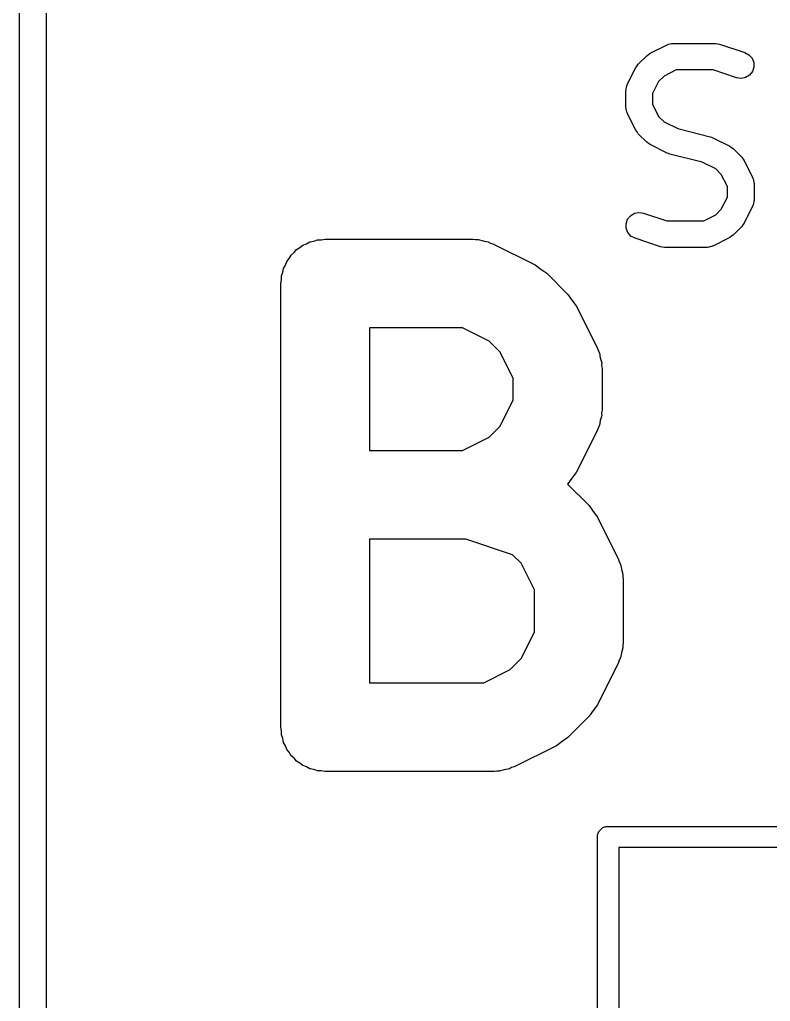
# Model space of a CAD drawing. Extents: x -0.1 to 56.2, y -70.1 to 0.1.
# Drawn here: x -0.07 to 4.15, y -50.58 to -45.04 of the extents above; entities that cross this region are included whole.
import ezdxf

# ---------------------------------------------------------------- set-up
doc = ezdxf.new("R2010")
doc.units = 0
doc.header["$MEASUREMENT"] = 0
doc.layers.add('BLACK', color=7, linetype='CONTINUOUS')

msp = doc.modelspace()

# ---------------------------------------------------------------- linework, layer by layer
at = {"layer": 'BLACK', "linetype": 'CONTINUOUS'}
for p, q in [((-0.075, -68.0066), (-0.075, -21.9934)), ((0.075, -22.0053), (0.075, -67.9972)), ((3.47598, -45.2329), (3.57122, -45.1853)), ((3.57122, -45.1853), (3.57536, -45.1841)), ((3.57536, -45.1841), (3.57911, -45.1819)), ((3.57911, -45.1819), (3.58776, -45.1804)), ((3.58776, -45.1804), (3.59619, -45.1779)), ((3.59619, -45.1779), (3.6005, -45.1781)), ((3.6005, -45.1781), (3.60476, -45.1774)), ((3.60476, -45.1774), (3.84286, -45.1774)), ((3.84286, -45.1774), (3.85469, -45.1795)), ((3.85469, -45.1795), (3.86657, -45.1812)), ((3.86657, -45.1812), (4.00943, -45.2288)), ((3.40887, -45.2946), (3.45649, -45.247)), ((3.45649, -45.247), (3.46632, -45.2401)), ((3.46632, -45.2401), (3.47598, -45.2329)), ((4.00943, -45.2288), (4.03234, -45.2413)), ((4.03234, -45.2413), (4.04962, -45.2607)), ((3.39482, -45.3141), (3.40199, -45.3044)), ((3.40199, -45.3044), (3.40887, -45.2946)), ((4.04962, -45.2607), (4.05919, -45.285)), ((4.0599, -45.311), (4.05167, -45.3357)), ((4.05919, -45.285), (4.0599, -45.311)), ((3.3472, -45.4093), (3.39482, -45.3141)), ((3.55395, -45.3616), (3.52354, -45.392)), ((3.62247, -45.3274), (3.55395, -45.3616)), ((3.83069, -45.3274), (3.62247, -45.3274)), ((3.962, -45.3712), (3.83069, -45.3274)), ((4.03547, -45.3561), (4.01328, -45.3697)), ((4.05167, -45.3357), (4.03547, -45.3561)), ((3.34228, -45.4259), (3.34381, -45.4172)), ((3.34381, -45.4172), (3.34597, -45.4135)), ((3.34597, -45.4135), (3.3472, -45.4093)), ((3.52354, -45.392), (3.48928, -45.4606)), ((3.98776, -45.375), (3.962, -45.3712)), ((4.01328, -45.3697), (3.98776, -45.375)), ((3.33928, -45.4429), (3.34004, -45.4386)), ((3.33928, -45.5381), (3.33928, -45.4429)), ((3.33978, -45.4343), (3.34228, -45.4259)), ((3.34004, -45.4386), (3.33978, -45.4343)), ((3.48928, -45.4606), (3.48928, -45.5204)), ((3.48928, -45.5204), (3.52354, -45.5889)), ((3.34004, -45.5424), (3.33928, -45.5381)), ((3.33978, -45.5467), (3.34004, -45.5424)), ((3.34228, -45.5551), (3.33978, -45.5467)), ((3.34381, -45.5637), (3.34228, -45.5551)), ((3.34597, -45.5675), (3.34381, -45.5637)), ((3.3472, -45.5716), (3.34597, -45.5675)), ((3.39482, -45.6669), (3.3472, -45.5716)), ((3.52354, -45.5889), (3.55395, -45.6193)), ((3.55395, -45.6193), (3.63094, -45.6578)), ((3.40199, -45.6765), (3.39482, -45.6669)), ((3.40887, -45.6864), (3.40199, -45.6765)), ((3.45649, -45.734), (3.40887, -45.6864)), ((3.63094, -45.6578), (3.81343, -45.7034)), ((3.46632, -45.7409), (3.45649, -45.734)), ((3.47598, -45.748), (3.46632, -45.7409)), ((3.57122, -45.7957), (3.47598, -45.748)), ((3.81343, -45.7034), (3.82092, -45.7068)), ((3.82092, -45.7068), (3.82878, -45.7091)), ((3.82878, -45.7091), (3.92402, -45.7567)), ((3.57908, -45.798), (3.57122, -45.7957)), ((3.58657, -45.8013), (3.57908, -45.798)), ((3.76906, -45.847), (3.58657, -45.8013)), ((3.92402, -45.7567), (3.93368, -45.7639)), ((3.93368, -45.7639), (3.94351, -45.7708)), ((3.94351, -45.7708), (3.99113, -45.8184)), ((3.84605, -45.8854), (3.76906, -45.847)), ((3.99113, -45.8184), (3.99801, -45.8282)), ((3.99801, -45.8282), (4.00518, -45.8379)), ((4.00518, -45.8379), (4.0528, -45.9331)), ((3.87646, -45.9159), (3.84605, -45.8854)), ((3.91071, -45.9844), (3.87646, -45.9159)), ((4.0528, -45.9331), (4.05403, -45.9373)), ((4.05403, -45.9373), (4.05619, -45.941)), ((4.05619, -45.941), (4.05772, -45.9497)), ((4.05772, -45.9497), (4.06022, -45.9581)), ((4.06022, -45.9581), (4.05996, -45.9624)), ((4.05996, -45.9624), (4.06071, -45.9667)), ((4.06071, -45.9667), (4.06071, -46.0619)), ((3.91071, -46.0442), (3.91071, -45.9844)), ((3.87646, -46.1127), (3.91071, -46.0442)), ((4.05772, -46.0789), (4.05619, -46.0876)), ((4.06022, -46.0705), (4.05772, -46.0789)), ((4.06071, -46.0619), (4.05996, -46.0662)), ((4.05996, -46.0662), (4.06022, -46.0705)), ((3.36452, -46.1486), (3.38672, -46.135)), ((3.38672, -46.135), (3.41224, -46.1298)), ((3.41224, -46.1298), (3.438, -46.1336)), ((3.438, -46.1336), (3.56931, -46.1774)), ((3.84605, -46.1431), (3.87646, -46.1127)), ((4.0528, -46.0954), (4.00518, -46.1907)), ((4.05403, -46.0913), (4.0528, -46.0954)), ((4.05619, -46.0876), (4.05403, -46.0913)), ((3.3401, -46.1938), (3.34833, -46.169)), ((3.34081, -46.2198), (3.3401, -46.1938)), ((3.34833, -46.169), (3.36452, -46.1486)), ((3.56931, -46.1774), (3.77753, -46.1774)), ((3.77753, -46.1774), (3.84605, -46.1431)), ((4.00518, -46.1907), (3.99801, -46.2003)), ((3.35038, -46.244), (3.34081, -46.2198)), ((3.36766, -46.2635), (3.35038, -46.244)), ((3.99113, -46.2102), (3.94351, -46.2578)), ((3.99801, -46.2003), (3.99113, -46.2102)), ((1.52024, -46.3144), (1.54079, -46.307)), ((1.54079, -46.307), (1.55973, -46.296)), ((1.55973, -46.296), (1.58127, -46.2922)), ((1.58127, -46.2922), (1.60183, -46.2847)), ((1.60183, -46.2847), (1.6237, -46.2847)), ((1.6237, -46.2847), (1.64524, -46.281)), ((1.64524, -46.281), (2.47857, -46.281)), ((2.47857, -46.281), (2.49277, -46.2835)), ((2.49277, -46.2835), (2.50715, -46.2826)), ((2.50715, -46.2826), (2.53523, -46.2909)), ((2.53523, -46.2909), (2.56408, -46.296)), ((2.56408, -46.296), (2.57656, -46.3032)), ((2.57656, -46.3032), (2.59037, -46.3073)), ((3.39057, -46.2759), (3.36766, -46.2635)), ((3.53342, -46.3235), (3.39057, -46.2759)), ((3.92402, -46.2718), (3.82878, -46.3195)), ((3.93368, -46.2647), (3.92402, -46.2718)), ((3.94351, -46.2578), (3.93368, -46.2647)), ((1.45373, -46.3703), (1.47048, -46.3562)), ((1.47048, -46.3562), (1.48454, -46.3394)), ((1.48454, -46.3394), (1.50348, -46.3285)), ((1.50348, -46.3285), (1.52024, -46.3144)), ((2.59037, -46.3073), (2.82847, -46.4264)), ((3.54531, -46.3253), (3.53342, -46.3235)), ((3.55714, -46.3274), (3.54531, -46.3253)), ((3.79524, -46.3274), (3.55714, -46.3274)), ((3.7995, -46.3266), (3.79524, -46.3274)), ((3.80381, -46.3269), (3.7995, -46.3266)), ((3.81223, -46.3244), (3.80381, -46.3269)), ((3.82089, -46.3229), (3.81223, -46.3244)), ((3.82464, -46.3207), (3.82089, -46.3229)), ((3.82878, -46.3195), (3.82464, -46.3207)), ((1.42125, -46.4265), (1.42873, -46.406)), ((1.42873, -46.406), (1.44279, -46.3892)), ((1.44279, -46.3892), (1.45373, -46.3703)), ((1.39904, -46.4875), (1.40652, -46.467)), ((1.40652, -46.467), (1.41031, -46.4454)), ((1.41031, -46.4454), (1.42125, -46.4265)), ((2.82847, -46.4264), (2.86063, -46.4502)), ((2.86063, -46.4502), (2.89344, -46.4732)), ((1.39524, -46.531), (1.39904, -46.5094)), ((1.39904, -46.5094), (1.39904, -46.4875)), ((2.89344, -46.4732), (3.01249, -46.5923)), ((1.39524, -49.031), (1.39524, -46.531)), ((3.01249, -46.5923), (3.03546, -46.6251)), ((3.03546, -46.6251), (3.05932, -46.6572)), ((3.05932, -46.6572), (3.17837, -46.8953)), ((1.89524, -46.781), (1.89524, -47.4714)), ((2.41955, -46.781), (1.89524, -46.781)), ((2.56858, -46.8555), (2.41955, -46.781)), ((2.63025, -46.9171), (2.56858, -46.8555)), ((3.17837, -46.8953), (3.18248, -46.9092)), ((3.18248, -46.9092), (3.18968, -46.9216)), ((2.70476, -47.0662), (2.63025, -46.9171)), ((3.18968, -46.9216), (3.19477, -46.9505)), ((3.19477, -46.9505), (3.20312, -46.9786)), ((3.20312, -46.9786), (3.20226, -46.9929)), ((3.20226, -46.9929), (3.20476, -47.0071)), ((3.20476, -47.0071), (3.20476, -47.2452)), ((2.70476, -47.1862), (2.70476, -47.0662)), ((2.63025, -47.3352), (2.70476, -47.1862)), ((3.20476, -47.2452), (3.20226, -47.2594)), ((3.19477, -47.3019), (3.18968, -47.3307)), ((3.20312, -47.2738), (3.19477, -47.3019)), ((3.20226, -47.2594), (3.20312, -47.2738)), ((2.56858, -47.3969), (2.63025, -47.3352)), ((3.17837, -47.357), (3.05932, -47.5951)), ((3.18248, -47.3432), (3.17837, -47.357)), ((3.18968, -47.3307), (3.18248, -47.3432)), ((2.41955, -47.4714), (2.56858, -47.3969)), ((1.89524, -47.4714), (2.41955, -47.4714)), ((3.03546, -47.6273), (3.01249, -47.6601)), ((3.05932, -47.5951), (3.03546, -47.6273)), ((3.01249, -47.6601), (3.01038, -47.6622)), ((3.01038, -47.6622), (3.01249, -47.6637)), ((3.01249, -47.6637), (3.13154, -47.7827)), ((3.13154, -47.7827), (3.15451, -47.8156)), ((3.15451, -47.8156), (3.17837, -47.8477)), ((3.17837, -47.8477), (3.29742, -48.0858)), ((1.89524, -47.9714), (1.89524, -48.781)), ((2.438, -47.9714), (1.89524, -47.9714)), ((2.70067, -48.059), (2.438, -47.9714)), ((2.7493, -48.1076), (2.70067, -48.059)), ((2.82381, -48.2566), (2.7493, -48.1076)), ((3.29742, -48.0858), (3.30153, -48.0996)), ((3.30153, -48.0996), (3.30873, -48.1121)), ((3.30873, -48.1121), (3.31382, -48.141)), ((3.31382, -48.141), (3.32217, -48.169)), ((3.32217, -48.169), (3.32131, -48.1834)), ((3.32131, -48.1834), (3.32381, -48.1976)), ((3.32381, -48.1976), (3.32381, -48.5548)), ((2.82381, -48.4957), (2.82381, -48.2566)), ((2.7493, -48.6448), (2.82381, -48.4957)), ((3.32381, -48.5548), (3.32131, -48.569)), ((3.32131, -48.569), (3.32217, -48.5833)), ((3.31382, -48.6114), (3.30873, -48.6403)), ((3.32217, -48.5833), (3.31382, -48.6114)), ((2.68762, -48.7064), (2.7493, -48.6448)), ((3.29742, -48.6666), (3.17837, -48.9047)), ((3.30153, -48.6527), (3.29742, -48.6666)), ((3.30873, -48.6403), (3.30153, -48.6527)), ((2.5386, -48.781), (2.68762, -48.7064)), ((1.89524, -48.781), (2.5386, -48.781)), ((3.17837, -48.9047), (3.15451, -48.9368)), ((3.15451, -48.9368), (3.13154, -48.9696)), ((3.13154, -48.9696), (3.01249, -49.0887)), ((1.39904, -49.0525), (1.39524, -49.031)), ((1.39904, -49.0744), (1.39904, -49.0525)), ((1.40652, -49.0949), (1.39904, -49.0744)), ((1.41031, -49.1165), (1.40652, -49.0949)), ((1.42125, -49.1354), (1.41031, -49.1165)), ((2.97967, -49.1117), (2.94752, -49.1355)), ((3.01249, -49.0887), (2.97967, -49.1117)), ((1.42873, -49.156), (1.42125, -49.1354)), ((1.44279, -49.1727), (1.42873, -49.156)), ((1.45373, -49.1916), (1.44279, -49.1727)), ((2.94752, -49.1355), (2.70942, -49.2546)), ((1.47048, -49.2057), (1.45373, -49.1916)), ((1.48454, -49.2225), (1.47048, -49.2057)), ((1.50348, -49.2334), (1.48454, -49.2225)), ((1.52024, -49.2475), (1.50348, -49.2334)), ((1.54079, -49.2549), (1.52024, -49.2475)), ((1.55973, -49.2659), (1.54079, -49.2549)), ((1.58127, -49.2697), (1.55973, -49.2659)), ((1.60183, -49.2772), (1.58127, -49.2697)), ((1.6237, -49.2772), (1.60183, -49.2772)), ((1.64524, -49.281), (1.6237, -49.2772)), ((2.59762, -49.281), (1.64524, -49.281)), ((2.61182, -49.2784), (2.59762, -49.281)), ((2.6262, -49.2793), (2.61182, -49.2784)), ((2.65428, -49.271), (2.6262, -49.2793)), ((2.68312, -49.2659), (2.65428, -49.271)), ((2.69561, -49.2587), (2.68312, -49.2659)), ((2.70942, -49.2546), (2.69561, -49.2587)), ((3.18275, -49.6292), (3.18541, -49.6246)), ((3.18541, -49.6246), (3.18724, -49.6195)), ((3.18724, -49.6195), (3.19067, -49.6154)), ((3.19067, -49.6154), (3.19333, -49.6108)), ((3.19333, -49.6108), (3.19741, -49.6074)), ((3.19741, -49.6074), (3.20084, -49.6033)), ((3.20084, -49.6033), (3.20546, -49.6007)), ((3.20546, -49.6007), (3.20954, -49.5972)), ((3.20954, -49.5972), (3.21454, -49.5954)), ((3.21454, -49.5954), (3.21916, -49.5927)), ((3.21916, -49.5927), (3.22442, -49.5918)), ((3.22442, -49.5918), (3.22942, -49.59)), ((3.22942, -49.59), (3.23475, -49.59)), ((3.23475, -49.59), (3.23475, -49.59)), ((3.23475, -49.59), (9.36525, -49.59)), ((3.18, -49.6394), (3.18182, -49.6344)), ((3.18, -49.6448), (3.18, -49.6394)), ((3.18, -53.3552), (3.18, -49.6448)), ((3.18182, -49.6344), (3.18275, -49.6292)), ((3.3, -49.71), (3.3, -53.29)), ((9.3, -49.71), (3.3, -49.71))]:
    msp.add_line(p, q, dxfattribs=at)

doc.saveas('drawing.dxf')
